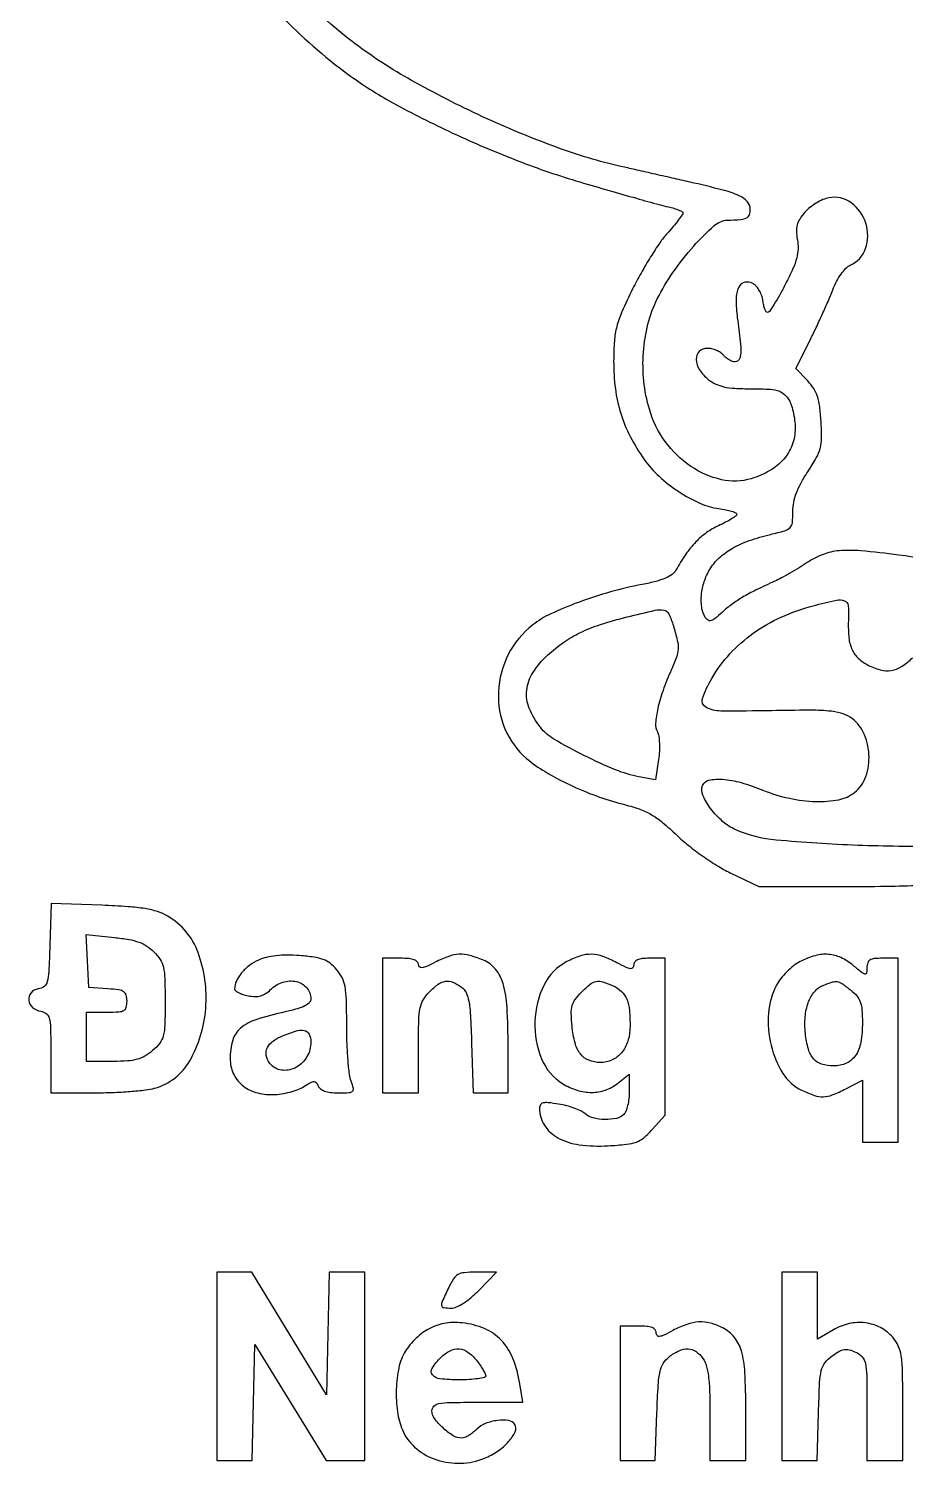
# Model space of a CAD drawing. Extents: x 10 to 445, y 21 to 661.
# Drawn here: x 10.1 to 205.6, y 21.4 to 341.3 of the extents above; entities that cross this region are included whole.
import ezdxf

# ---------------------------------------------------------------- set-up
doc = ezdxf.new("R2010")
doc.units = 0

msp = doc.modelspace()

# ---------------------------------------------------------------- linework, layer by layer
for points in [[(66.324791, 344.198397, 0.041609), (81.27302, 331.151323, 0.033188), (91.261581, 324.776119, 0.016672), (104.620259, 318.017577, 0.016306), (119.179738, 311.820198, 0.020742), (133, 307.112025, 0.001319), (139.556329, 305.196699, 0.001685), (145.607812, 303.468237, 0.001303), (150.689733, 302.0495, 0.014247), (152.75, 301.542819, -0.018647), (153.993729, 301.225319, -0.028725), (155.038497, 300.85025, -0.02797), (155.808488, 300.470648, -0.279837), (155.976797, 300.170545, -0.149909), (155.833666, 299.75564, -0.007047), (154.934941, 298.558299, -0.011091), (153.80181, 297.157521, -0.007698), (152.462634, 295.623665, 0.032706), (150.834605, 293.559202, 0.011403), (148.76055, 290.390456, 0.011269), (146.629757, 286.788664, 0.012906), (144.761997, 283.251851, 0.01026), (142.367145, 278.158761, 0.040551), (141.220042, 274.894798, 0.046673), (140.695556, 271.718073, 0.016732), (140.526161, 267.128186, 0.032953), (140.910362, 260.984213, 0.043268), (142.107909, 255.495437, 0.043841), (144.215949, 250.351315, 0.035232), (147.327576, 245.241589, 0.053333), (150.65975, 241.472743, 0.039512), (155.052095, 238.054886, 0.040396), (159.749809, 235.479129, 0.071988), (163.982093, 234.275576, -0.016447), (165.522023, 234.017218, -0.025935), (166.81974, 233.684509, -0.023604), (167.79504, 233.32846, -0.30211), (168, 233.020205, -0.241442), (167.811746, 232.653078, -0.016012), (166.795919, 231.971243, -0.020297), (165.471634, 231.215587, -0.013578), (163.901001, 230.455357, 0.050166), (161.235191, 228.915252, 0.045848), (158.840689, 226.833008, 0.040119), (156.605978, 224.087606, 0.02476), (154.416168, 220.543859, -0.114635), (153.552845, 219.583552, -0.052296), (152.068437, 218.761475, -0.037511), (149.913188, 218.0322, -0.015681), (146.918679, 217.362784, 0.021503), (139.810746, 215.68673, 0.01989), (132.682624, 213.369198, 0.020463), (126.48129, 210.783485, 0.056987), (122.465095, 208.32216, 0.108972), (117.029738, 201.737102, 0.107294), (114.829563, 193.43925, 0.11009), (116.286064, 185.147377, 0.120101), (121.112429, 178.558851, 0.040985), (125.240768, 175.626638, 0.02285), (130.685897, 172.722508, 0.022238), (136.663129, 170.196738, 0.027316), (142.448774, 168.402468, -0.021338), (146.182774, 167.293198, -0.047158), (148.887824, 166.066704, -0.044396), (151.412494, 164.307175, -0.017009), (154.600794, 161.44578, 0.023327), (157.170942, 159.197107, 0.014723), (160.362127, 156.807737, 0.014781), (163.644992, 154.639546, 0.026194), (166.488188, 153.079811), (172.87398, 150), (192.687364, 150, 0.004308), (202.430791, 150.083955, 0.010486), (209.610021, 150.358363, 0.014044)], [(210.173717, 222.90499, 0.018755), (204.090996, 223.919624, 0.009097), (195.637742, 224.849706, 0.043653), (190.795664, 224.869768, 0.071113), (187.227242, 224.052688, 0.055028), (183.680175, 222.219426, -0.00922), (181.860079, 221.056563, -0.007243), (179.846676, 219.861654, -0.007331), (177.941796, 218.804974, -0.017846), (176.5, 218.097605, 0.008379), (172.291399, 216.130745, 0.019951), (169.251868, 214.494482, 0.025531), (166.854576, 212.907401, 0.027824), (164.70267, 211.126027, -0.014416), (163.139022, 209.759368, -0.100568), (162.247831, 209.285181, -0.22264), (161.585595, 209.385006, -0.105188), (160.967983, 210.017564, -0.106034), (160.174856, 212.173204, -0.058522), (160.10615, 214.991969, -0.054629), (160.71959, 217.992095, -0.059246), (161.959516, 220.701451, -0.069598), (164.067602, 223.273858, -0.055539), (166.958974, 225.401295, -0.046606), (170.731733, 227.132632, -0.027454), (175.5, 228.515103, 0.012499), (178.697101, 229.339281, 0.129498), (179.856786, 230.026345, 0.170556), (180.373441, 231.122314, 0.02567), (180.5, 233.585792, -0.047213), (180.696741, 235.664682, -0.04205), (181.281586, 237.755387, -0.036189), (182.302854, 239.987144, -0.021267), (183.822957, 242.5, 0.018213), (185.699689, 245.560052, 0.064234), (186.565398, 247.693807, 0.062519), (186.873158, 250.00712, 0.016642), (186.776668, 253.732652, 0.016332), (186.470057, 257.06196, 0.049036), (185.966818, 259.286365, 0.063827), (185.129136, 261.029546, 0.045593), (183.789329, 262.732652), (181.171234, 265.5), (184.408187, 272, 0.005501), (185.774333, 274.820652, 0.004252), (187.202955, 277.923138, 0.0043), (188.487469, 280.843126, 0.010291), (189.376782, 283.036214, -0.030005), (190.211678, 284.882635, -0.033343), (191.236313, 286.548954, -0.036145), (192.311805, 287.851441, -0.098241), (193.28646, 288.536214, 0.20991), (196.70141, 292.273337, 0.159401), (196.759947, 297.887025, 0.158907), (193.487635, 302.462019, 0.208926), (188.537366, 303.583543, 0.056184), (187.204757, 303.169304, 0.032132), (185.706973, 302.393589, 0.03171), (184.282608, 301.407559, 0.045191), (183.167224, 300.349073, 0.035041), (182.01895, 298.842328, 0.078389), (181.427376, 297.534116, 0.078452), (181.267496, 296.107987, 0.035141), (181.484976, 294.228393, -0.054564), (181.641909, 292.178999, -0.056965), (181.346389, 290.174875, -0.040439), (180.496531, 287.780296, -0.01301), (178.863007, 284.380389, -0.008457), (177.556062, 281.934996, -0.013098), (176.337711, 279.874239, -0.007349), (175.262174, 278.213948, -0.25036), (174.861677, 278, -0.259953), (174.559649, 278.168406, -0.044452), (174.25399, 278.778184, -0.038696), (173.990632, 279.634223, -0.025562), (173.816422, 280.649138, 0.054887), (173.56172, 281.744119, 0.044363), (173.061682, 282.84347, 0.045969), (172.40733, 283.784866, 0.081358), (171.691431, 284.399138, 0.188205), (169.805647, 284.732032, 0.237367), (168.427827, 283.65509, 0.110118), (167.81301, 280.930027, 0.03599), (168.100378, 276.795983, -0.006649), (168.769133, 271.602077, -0.040899), (168.85806, 268.908534, -0.108917), (168.479779, 267.518637, -0.278937), (167.622445, 267, -0.086594), (167.004766, 267.107783, -0.04354), (166.28386, 267.440625, -0.041499), (165.578122, 267.926058, -0.048188), (165, 268.5, 0.077115), (164.350236, 269.074671, 0.044437), (163.42239, 269.559375, 0.043151), (162.379233, 269.889322, 0.055078), (161.377555, 270, 0.196662), (159.619349, 269.280635, 0.210841), (158.936008, 267.562135, 0.135071), (159.673898, 265.22356, 0.082718), (161.634859, 263.07258, 0.056109), (163.287481, 262.049281, 0.056626), (165.121222, 261.422853, 0.040515), (167.525852, 261.09608, 0.013521), (171.078155, 261, -0.010141), (174.911918, 260.922232, -0.054836), (176.967939, 260.611231, -0.098144), (178.315419, 259.951411, -0.077347), (179.443296, 258.777494, -0.066978), (180.041673, 257.620377, -0.027778), (180.542718, 255.928739, -0.026873), (180.885509, 254.030762, -0.031248), (181, 252.200571, -0.087765), (180.342148, 248.481648, -0.091774), (178.45165, 245.278619, -0.083186), (175.359612, 242.734059, -0.057936), (171.200053, 240.941791, -0.12953), (164.554383, 240.719266, -0.093717), (157.730459, 243.69361, -0.086183), (151.992627, 249.255973, -0.086735), (148.481573, 256.415391, -0.045285), (147.260637, 262.68267, -0.043453), (147.163254, 269.156168, -0.044387), (148.175644, 275.408711, -0.052612), (150.251363, 281.01901, -0.037278), (153.749939, 286.935538, -0.029867), (158.337335, 292.746673, -0.026714), (162.937299, 297.3837, -0.177895), (165.905141, 298.582494, 0.010869), (168.890182, 298.7424, 0.093071), (170.177302, 299.085989, 0.200454), (170.79013, 299.772621, 0.083443), (171, 301.021439, 0.18773), (170.344841, 302.704895, 0.102005), (168.518652, 304.023047, 0.042787), (164.879352, 305.295605, 0.006737), (157.5, 307.081022, 0.00005), (153.590501, 307.970924, 0.000037), (149.281432, 308.950989, 0.000038), (145.222193, 309.873594, 0.000086), (142.160194, 310.568745, -0.032697), (127.77558, 314.836863, -0.019612), (111.307863, 321.664383, -0.019614), (95.430275, 329.759079, -0.032777), (82.862356, 337.925539, -0.026722), (75.726466, 343.87753, -0.024306)], [(213.194473, 158.977863, -0.013772), (194.941417, 159.181622, -0.012992), (176.768805, 160.358818, -0.080342), (167.732942, 162.675793, -0.076359), (164.828663, 164.511938, -0.053241), (162.186499, 167.358267, -0.055607), (160.429213, 170.352425, -0.19908), (160.371367, 172.525384, -0.255842), (161.781249, 173.72125, -0.069782), (164.798247, 173.912093, -0.05008), (168.934049, 173.175549, -0.027417), (173.807721, 171.5, 0.042368), (179.701424, 169.668653, 0.04769), (185.589128, 168.951091, 0.053451), (190.71055, 169.365968, 0.120297), (194.234031, 170.969449, 0.144058), (196.769238, 174.534678, 0.098081), (197.450487, 179.496428, 0.097017), (196.18773, 184.39035, 0.137209), (193.240761, 187.759456, 0.081711), (191.185322, 188.668397, 0.042631), (188.416416, 189.138253, 0.021834), (184.047632, 189.309671, 0.003778), (175.774197, 189.210373, -0.006056), (164.405218, 189.125709, -0.122739), (161.088282, 189.968852, -0.369808), (160.322279, 191.948498, -0.047753), (162.390699, 196.403704, -0.053919), (166.45486, 201.887154, -0.050973), (171.668627, 206.491252, -0.049046), (177.905093, 210.091127, -0.043033), (185, 212.596724, -0.00879), (190.197989, 213.846139, -0.142139), (191.97646, 213.732024, -0.287037), (192.800712, 212.681506, -0.03875), (192.885116, 209.75, 0.031012), (192.937215, 205.841288, 0.077111), (193.585445, 203.063386, 0.099224), (194.913251, 201.041, 0.078857), (197.021209, 199.489033, 0.050667), (199.985556, 198.318752, 0.10675), (202.442529, 198.166076, 0.107421), (204.733569, 199.04063, 0.051726), (207.185691, 201.031845, 0.024922)]]:
    msp.add_lwpolyline(points, format="xyb")
for points in [[(153.841712, 208.13398, -0.014571), (154.718738, 204.862923, -0.07109), (154.892291, 202.95839, -0.075212), (154.51966, 201.131464, -0.017434), (153.334904, 198.217881, 0.020061), (151.532764, 193.718425, 0.030385), (150.367386, 189.667095, 0.033724), (149.862848, 186.371567, 0.14978), (150.27201, 184.478429, -0.092655), (150.58673, 183.545696, -0.024944), (150.728933, 181.983228, -0.024372), (150.714622, 180.160078, -0.023071), (150.524221, 178.312948), (149.848343, 173.805869), (146.174171, 174.484514, -0.052042), (140.959974, 176.02143, -0.01845), (133.872658, 179.250621, -0.016316), (127.192769, 182.874327, -0.093924), (124.17404, 185.505874, -0.070508), (121.711253, 189.750589, -0.121896), (121.135519, 193.767566, -0.118328), (122.498359, 197.67233, -0.064132), (125.791357, 201.586264, -0.033328), (129.376804, 204.465704, -0.040341), (133.099788, 206.643833, -0.03461), (137.56729, 208.425743, -0.016666), (143.5, 210.11248, -0.004932), (149.784249, 211.60916, -0.103611), (151.70059, 211.642618, -0.23838), (152.820862, 210.778448, -0.038675)], [(14.789171, 136.874336, -0.004335), (14.557009, 131.000925, -0.053433), (14.211784, 128.790682, -0.16564), (13.493936, 127.718568, -0.128625), (12.190584, 127.172663, 0.179708), (10.597532, 126.30976, 0.210621), (10.087697, 124.682267, 0.183269), (10.935948, 123.029217, 0.14937), (12.75, 122.180449, -0.1282), (14.007194, 121.654704, -0.171937), (14.678068, 120.628842, -0.055234), (14.949975, 118.520404, -0.004474), (15, 112.930449), (15, 104), (24.75, 104.005577, 0.00933), (28.751765, 104.082546, 0.009575), (32.713334, 104.308762, 0.009368), (36.139465, 104.63497, 0.039335), (38.167734, 105.029866, 0.198015), (45.984781, 111.120468, 0.111003), (49.564522, 122.824139, 0.106871), (47.843029, 135.291996, 0.174762), (41.077944, 143.386487, 0.054348), (38.808769, 144.399854, 0.036942), (36.057319, 145.066087, 0.024229), (32.244993, 145.507479, 0.00714), (26.367672, 145.816548), (15.078342, 146.248672)], [(37.986678, 135.465337, -0.054122), (39.375052, 133.737022, -0.086594), (40.103152, 131.994834, -0.048391), (40.424613, 129.465145, -0.007423), (40.5, 124.387628, -0.006706), (40.428854, 119.082869, -0.055927), (40.097619, 116.707609, -0.104066), (39.304689, 115.097809, -0.048907), (37.694236, 113.412886, -0.044937), (35.983176, 112.1902, -0.065483), (34.277809, 111.469484, -0.05062), (32.137272, 111.106632, -0.016693), (28.944236, 111), (23, 111), (23, 116.5), (23, 122), (27.5, 122, 0.012799), (30.160555, 122.068119, 0.111986), (31.289407, 122.385695, 0.20911), (31.829496, 123.079821, 0.062319), (32, 124.442502, 0.065109), (31.825154, 125.779525, 0.186214), (31.283522, 126.525079, 0.109891), (30.167569, 126.939278, 0.016069), (27.75, 127.192502), (23.5, 127.5), (23.195676, 133.398134), (22.891352, 139.296269), (29.182354, 138.638729, -0.017003), (32.401537, 138.191163, -0.043476), (34.675311, 137.588615, -0.056642), (36.431905, 136.720271, -0.053459)], [(61.328737, 133.604658, 0.0566), (59.282893, 132.378832, 0.056223), (57.558897, 130.723034, 0.061374), (56.38987, 128.901801, 0.112485), (56, 127.190741, 0.231571), (56.197055, 126.788082, 0.046989), (56.88737, 126.348869, 0.040687), (57.863844, 125.945873, 0.028179), (59.020833, 125.645833, 0.041115), (60.559915, 125.467723, 0.075492), (61.810269, 125.615532, 0.079398), (62.918266, 126.119438, 0.050068), (64.020833, 127.020833, -0.119463), (66.731008, 128.673515, -0.13468), (69.771382, 128.801442, -0.160034), (72.09513, 127.398787, -0.179477), (73, 124.95913, -0.194791), (72.663175, 124.127352, -0.083148), (71.679548, 123.402075, -0.048057), (69.958399, 122.727762, -0.014752), (67.25, 122.04237, 0.022173), (60.727039, 120.288289, 0.10014), (57.296336, 118.384369, 0.147745), (55.575031, 115.70578, 0.069562), (55, 111.592527, 0.106126), (55.69828, 108.339715, 0.112746), (57.663253, 105.741275, 0.103406), (60.718785, 104.100852, 0.077227), (64.519091, 103.594425, 0.032176), (66.37642, 103.754548, 0.025381), (68.354136, 104.157676, 0.026018), (70.158472, 104.723455, 0.056099), (71.4561, 105.379279, -0.013367), (72.962788, 106.309905, -0.11995), (73.702102, 106.528767, -0.246864), (74.199165, 106.297791, -0.071457), (74.624999, 105.534854, 0.141838), (75.12889, 104.869541, 0.077445), (76.041376, 104.38726, 0.05595), (77.356758, 104.093323, 0.027023), (79.082238, 104, 0.010429), (81.537197, 104.051213, 0.172603), (82.284424, 104.35275, 0.281491), (82.477566, 104.984679, 0.027798), (81.975249, 106.5651, -0.06178), (81.595073, 108.119184, -0.009577), (81.286479, 111.278698, -0.01055), (81.071497, 115.038925, -0.009003), (81, 119.009336, 0.006295), (80.927796, 124.744568, 0.038439), (80.626247, 127.69016, 0.071618), (79.962944, 129.679423, 0.061459), (78.738673, 131.517422, 0.051963), (77.298105, 132.877316, 0.074025), (75.760469, 133.727314, 0.054328), (73.705337, 134.249135, 0.016274), (70.488673, 134.596463, 0.018649), (67.683731, 134.702325, 0.027078), (65.210605, 134.569359, 0.031045), (63.083062, 134.204314, 0.048724)], [(100.711442, 133.107799, -0.011329), (98.78853, 132.181718, -0.073194), (97.756256, 131.884839, -0.232671), (97.227668, 132.061944, -0.200185), (97, 132.607799, 0.20186), (96.7407, 133.223902, 0.110224), (96.031713, 133.662987, 0.062543), (94.81267, 133.922834, 0.021276), (93, 134), (89, 134), (89, 119), (89, 104), (93, 104), (97, 104), (97, 114.045455, -0.005514), (97.06705, 120.125108, -0.042987), (97.372172, 122.939933, -0.086807), (98.082918, 124.788411, -0.061362), (99.454545, 126.545455, -0.040203), (101.414802, 128.213503, -0.120512), (103.03344, 128.869045, -0.13667), (104.646697, 128.663512, -0.058163), (106.55887, 127.582414, -0.12153), (107.601065, 126.340436, -0.069084), (108.218454, 124.466959, -0.032374), (108.584367, 121.317379, -0.0051), (108.838476, 115.082414), (109.176952, 104), (113.088476, 104), (117, 104), (116.994423, 114.25, 0.013331), (116.753804, 123.092428, 0.05627), (115.877227, 128.315213, 0.10167), (114.191139, 131.543229, 0.123376), (111.463058, 133.579882, 0.031771), (108.416334, 134.631157, 0.078314), (106.072144, 134.895829, 0.077047), (103.737177, 134.428169, 0.030014)], [(130.084806, 133.248446, 0.161676), (124.99448, 128.072381, 0.106299), (122.952761, 119.894646, 0.10597), (124.451156, 111.579476, 0.159802), (129.189824, 106.025635, 0.061612), (132.392148, 104.578471, 0.076456), (135.622067, 104.094415, 0.081725), (138.674716, 104.608821, 0.084321), (141.365141, 106.07258), (144, 108.14516), (144, 104.27258, -0.028119), (143.911607, 102.702065, -0.029971), (143.6475, 101.18507, -0.031398), (143.262846, 99.919531, -0.107296), (142.8, 99.2, -0.143866), (141.137779, 98.29273, -0.05901), (138.555054, 98.044097, -0.058383), (135.921192, 98.411358, -0.117317), (134.078741, 99.391131, 0.071856), (133.186968, 99.973923, 0.022857), (131.715318, 100.578293, 0.022287), (129.992872, 101.109977, 0.023088), (128.25, 101.479029, 0.012129), (125.929421, 101.801891, 0.084057), (124.787184, 101.740454, 0.20773), (124.217721, 101.324301, 0.1333), (124, 100.522156, 0.141916), (125.087433, 96.768075, 0.127464), (128.048958, 93.990617, 0.092641), (132.863844, 92.421577, 0.046712), (139.269108, 92.185048, 0.01176), (143.389088, 92.515204, 0.062274), (145.590142, 93.025625, 0.087126), (147.243652, 93.98574, 0.035439), (149.117151, 95.805085), (152, 99.031553), (152, 116.515777), (152, 134), (148.5, 134, 0.025493), (146.894883, 133.918109, 0.075999), (145.832579, 133.642718, 0.129641), (145.225893, 133.168744, 0.163881), (145, 132.498057, -0.160878), (144.791651, 131.867279, -0.272946), (144.295048, 131.657412, -0.080154), (143.300903, 131.957368, -0.009751), (141.264809, 132.998057, 0.034756), (138.118189, 134.412778, 0.08285), (135.607973, 134.889595, 0.085425), (133.126515, 134.519521, 0.038692)], [(182.084806, 133.248446, 0.048067), (180.643126, 132.325937, 0.029626), (179.133851, 130.990064, 0.029555), (177.785926, 129.477611, 0.046074), (176.834806, 128.015602, 0.103175), (175.042824, 121.761668, 0.077289), (175.622928, 114.600797, 0.081395), (178.263271, 108.31264, 0.142902), (182.445331, 104.592966, 0.026891), (185.302642, 103.420804, 0.091735), (187.281432, 103.11654, 0.087426), (189.28952, 103.533643, 0.023072), (192.288558, 104.892201), (196, 106.784402), (196, 99.892201), (196, 93), (200, 93), (204, 93), (204, 113.5), (204, 134), (200.5, 134, 0.02222), (198.646108, 133.917573, 0.112779), (197.668882, 133.600793, 0.181208), (197.169451, 132.975796, 0.07908), (197, 131.911106, -0.036442), (196.913287, 130.722962, -0.41873), (196.571935, 130.473033, -0.130113), (195.925742, 130.761507, -0.005215), (193.923275, 132.411106, 0.064832), (191.204005, 134.154162, 0.092746), (188.438967, 134.87664, 0.086505), (185.457416, 134.571557, 0.049696)], [(140.433725, 127.848243, -0.085825), (142.264889, 126.598816, -0.103626), (143.428215, 124.877388, -0.074565), (144.035055, 122.385994, -0.025973), (144.176227, 118.685755, -0.070905), (143.672201, 115.467932, -0.10081), (142.293633, 112.931753, -0.112508), (140.16691, 111.322056, -0.106354), (137.507937, 110.75, -0.097962), (134.980264, 111.250028, -0.131168), (133.129942, 112.660878, -0.100156), (131.906444, 115.137463, -0.040877), (131.240321, 118.850726, -0.018086), (131.069659, 121.709563, -0.073429), (131.283239, 123.435283, -0.091625), (131.959753, 124.826979, -0.037564), (133.334485, 126.425394, -0.02539), (135.295212, 128.196496, -0.122116), (136.645446, 128.83353, -0.127999), (138.103621, 128.7506, -0.029033)], [(193.365141, 126.92742, -0.047598), (194.750932, 125.605956, -0.091922), (195.523894, 124.288843, -0.069028), (195.896455, 122.536932, -0.017927), (196, 119.649926, -0.041892), (195.632494, 115.271228, -0.10554), (194.458277, 112.312233, -0.142049), (192.439341, 110.609936, -0.104958), (189.565741, 110, -0.075037), (186.909791, 110.400848, -0.14035), (185.104284, 111.579806, -0.112721), (183.951817, 113.745902, -0.038936), (183.29005, 117.250547, -0.047034), (183.235205, 120.956685, -0.068525), (183.934638, 124.143742, -0.083293), (185.307448, 126.546568, -0.126547), (187.235455, 127.963457, -0.01786), (189.307968, 128.711293, -0.120076), (190.390526, 128.788905, -0.110961), (191.42608, 128.365103, -0.014262)], [(73, 115.328741, -0.130515), (72.138491, 112.084547, -0.131751), (69.783026, 109.708837, -0.150449), (66.802844, 109.014103, -0.180877), (64.2, 110.2, -0.113775), (63.14853, 111.881516, -0.163025), (63.132762, 113.625623, -0.138442), (64.208123, 115.234138, -0.074224), (66.25, 116.509132, -0.024162), (69.565409, 117.763476, -0.122229), (71.523247, 117.901001, -0.242041), (72.599908, 117.085793, -0.112415)], [(103.685212, 60.466073, 0.005696), (102.291269, 57.455133, 0.140498), (102.161771, 56.555848, 0.339358), (102.61618, 56.10603, 0.031509), (104.297052, 56, 0.10746), (105.4811, 56.257448, 0.036154), (107.040735, 57.110439, 0.032146), (108.766536, 58.387394, 0.024008), (110.5, 60), (114.405896, 64), (109.88816, 64, 0.020276), (107.193297, 63.890672, 0.109626), (105.802296, 63.461186, 0.123778), (104.807801, 62.508064, 0.028849)], [(178, 43), (178, 22), (181.966168, 22), (185.932337, 22), (186.216168, 32.644857, -0.004481), (186.455959, 39.373955, -0.04709), (186.836502, 42.100143, -0.108313), (187.644482, 43.778842, -0.066536), (189.221107, 45.318537, -0.027434), (190.767022, 46.344271, -0.091635), (191.906598, 46.757928, -0.105484), (193.027644, 46.707729, -0.043173), (194.471107, 46.195118, -0.100151), (195.936339, 45.13315, -0.13762), (196.670124, 43.690291, -0.046019), (196.951225, 41.022432, -0.003251), (197, 33.521439), (197, 22), (201, 22), (205, 22), (205, 34.444236, 0.004153), (204.937874, 41.92341, 0.032999), (204.652776, 45.367675, 0.071565), (203.997329, 47.552583, 0.070372), (202.75, 49.477997, 0.093008), (200.020008, 51.640654, 0.089734), (196.657391, 52.701078, 0.086501), (193.030089, 52.533824, 0.078761), (189.542625, 51.157651), (186, 49.067451), (186, 56.533725), (186, 64), (182, 64), (178, 64)], [(99.077265, 51.233443, 0.04386), (97.633222, 50.262947, 0.027577), (96.1232, 48.899216, 0.027603), (94.775397, 47.380759, 0.044647), (93.827265, 45.938336, 0.078119), (92.510744, 42.172903, 0.042396), (92.041123, 37.279959, 0.042208), (92.405579, 32.324973, 0.071441), (93.634845, 28.357078, 0.11232), (96.603804, 24.58461, 0.092257), (101.122353, 22.137589, 0.087242), (106.453872, 21.395522, 0.08643), (111.737411, 22.511609, 0.056309), (114.649128, 24.076334, 0.058525), (117.096677, 26.23396, 0.070084), (118.564723, 28.419829, 0.256687), (118.482543, 30.028246, 0.222639), (117.14401, 30.90347, 0.065491), (114.62642, 30.929059, 0.061802), (111.936987, 30.259277, 0.10485), (110, 29, -0.030814), (109.133965, 28.234604, -0.031496), (108.18649, 27.5875, -0.033183), (107.295888, 27.135221, -0.101232), (106.634859, 27, -0.139235), (104.75949, 27.532559, -0.046984), (102.471531, 29.262078, -0.046683), (100.570604, 31.359395, -0.162154), (100, 33.07258, -0.201751), (100.438369, 34.11477, -0.147665), (101.563648, 34.702423, -0.04312), (104.00477, 34.951973, -0.003922), (110.127808, 35), (120.255616, 35), (119.599205, 39.104973, 0.054113), (118.052367, 44.767072, 0.096171), (115.466624, 48.831941, 0.104619), (111.719879, 51.417343, 0.073355), (106.735572, 52.685172, 0.03167), (104.624169, 52.768226, 0.040857), (102.695077, 52.563614, 0.042095), (100.871717, 52.056079, 0.037129)], [(153.735191, 50.998057, -0.009751), (151.699097, 49.957368, -0.080154), (150.704952, 49.657412, -0.272946), (150.208349, 49.867279, -0.160878), (150, 50.498057, 0.176149), (149.750551, 51.184148, 0.129252), (149.084196, 51.656129, 0.069659), (147.889459, 51.923425, 0.020255), (146, 52), (142, 52), (142, 37), (142, 22), (145.886581, 22), (149.773161, 22), (150.165994, 32.612171, -0.005162), (150.463947, 38.903344, -0.039253), (150.86626, 41.840748, -0.085273), (151.596686, 43.644755, -0.084019), (152.890198, 45.112171, -0.060333), (155.102819, 46.499799, -0.121568), (157.109495, 46.901704, -0.139246), (158.890847, 46.30942, -0.090768), (160.443296, 44.777494, -0.087387), (161.190517, 43.176534, -0.034627), (161.658071, 40.785713, -0.02339), (161.922857, 37.359434, -0.007589), (162, 32.277494), (162, 22), (166, 22), (170, 22), (170, 33.452947, 0.012631), (169.791883, 41.690211, 0.056588), (169.007215, 46.444343, 0.100715), (167.44958, 49.45549, 0.104228), (164.854975, 51.574996, 0.054224), (162.118294, 52.633013, 0.07826), (159.54226, 52.902837, 0.071784), (156.847221, 52.370092, 0.0384)], [(109.92742, 44.365141, -0.014683), (110.721009, 43.292908, -0.018289), (111.39118, 42.250137, -0.016758), (111.884742, 41.34909, -0.117439), (112, 40.865141, -0.352306), (111.725771, 40.524255, -0.018173), (110.2375, 40.254135, -0.02226), (108.300262, 40.062326, -0.013545), (106, 40, -0.025111), (101.795292, 40.211305, -0.201573), (100.129334, 41.117619, -0.323782), (100.057156, 42.605249, -0.051951), (102, 45, -0.078329), (104.037714, 46.482792, -0.139044), (106.059153, 46.884995, -0.135041), (108.032264, 46.168394, -0.071987)]]:
    msp.add_lwpolyline(points, format="xyb", close=True)
msp.add_lwpolyline([(52, 43), (52, 22), (55.970975, 22), (59.94195, 22), (60.220975, 34.94118), (60.5, 47.882361), (68.462222, 34.94118), (76.424443, 22), (80.712222, 22), (85, 22), (85, 43), (85, 64), (81.02822, 64), (77.056439, 64), (76.77822, 50.330789), (76.5, 36.661577), (68.173488, 50.330789), (59.846976, 64), (55.923488, 64), (52, 64)], close=True)

doc.saveas('drawing.dxf')
